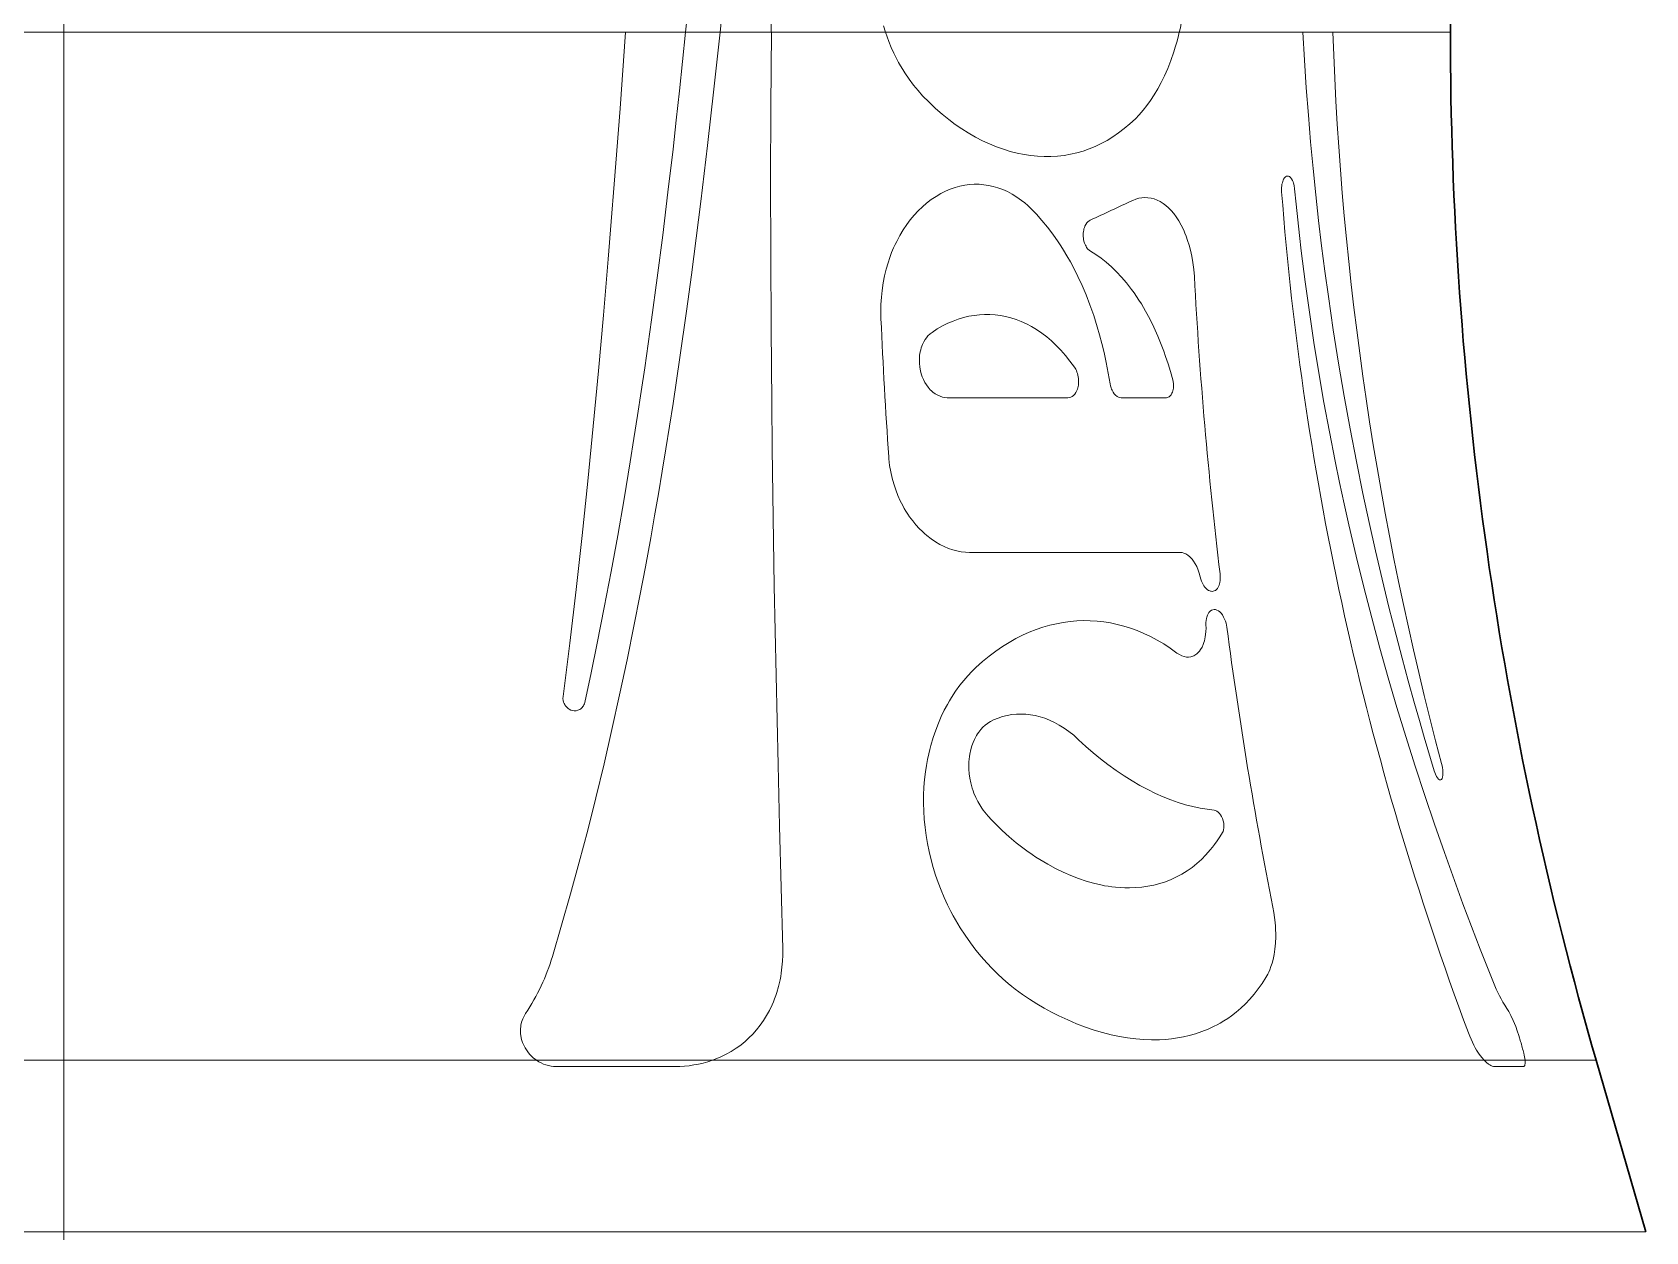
# Model space of a CAD drawing. Extents: x -234 to 800, y -95 to 506.
# Drawn here: x 764.99 to 799.32, y 50.91 to 76.43 of the extents above; entities that cross this region are included whole.
import ezdxf

# ---------------------------------------------------------------- set-up
doc = ezdxf.new("R2010")
doc.units = 0
doc.header["$LTSCALE"] = 7
doc.header["$MEASUREMENT"] = 0
doc.linetypes.add('DASHDOT', pattern=[18.5, 12, -3, 0.5, -3])
doc.layers.get('0').update_dxf_attribs({"linetype": 'CONTINUOUS', "lineweight": 15})

msp = doc.modelspace()

# ---------------------------------------------------------------- linework, layer by layer
at = {"color": 7, "linetype": 'DASHDOT', "lineweight": 13}
msp.add_line((765.6677, 236.431), (765.6677, -8.069), dxfattribs=at)
at = {"color": 7, "lineweight": 13}
for p, q in [((795.1677, 76.431), (751.5246, 76.431)), ((798.2682, 54.5583), (750.0382, 54.5583)), ((799.3237, 50.9103), (749.5321, 50.9103))]:
    msp.add_line(p, q, dxfattribs=at)
at = {"color": 7, "lineweight": 13, "ltscale": 0.064077}
msp.add_line((787.0272, 68.6564), (784.4641, 68.6564), dxfattribs=at)
at = {"color": 7, "lineweight": 13, "ltscale": 0.024073}
msp.add_line((788.1618, 68.6564), (789.1247, 68.6564), dxfattribs=at)
at = {"color": 7, "lineweight": 13, "ltscale": 0.112}
msp.add_line((789.4159, 65.3637), (784.9359, 65.3637), dxfattribs=at)
at = {"color": 7, "lineweight": 13, "ltscale": 0.063107}
msp.add_line((778.6683, 54.4251), (776.144, 54.4251), dxfattribs=at)
at = {"color": 7, "lineweight": 13, "ltscale": 0.015162}
msp.add_line((796.7187, 54.4251), (796.1122, 54.4251), dxfattribs=at)
at = {"color": 7, "lineweight": 30, "ltscale": 0.094942}
msp.add_line((798.2682, 54.5583), (799.3237, 50.9103), dxfattribs=at)
at = {"color": 7, "lineweight": 13}
for points in [[(783.147, 76.431), (783.1041, 76.5656)], [(776.062, 56.7698), (776.2578, 57.4296), (776.448, 58.0971), (776.6327, 58.7723), (776.8119, 59.455), (776.9859, 60.1453), (777.16, 60.8658), (777.3286, 61.5942), (777.4919, 62.3307), (777.65, 63.0752), (777.8031, 63.8278), (777.9227, 64.4386), (778.0391, 65.0548), (778.1525, 65.6761), (778.235, 66.1418), (778.3159, 66.6104), (778.3965, 67.0892), (778.4754, 67.5708), (778.6275, 68.535), (778.7736, 69.5101), (778.914, 70.4957), (779.0193, 71.2692), (779.1214, 72.0487), (779.2204, 72.8338), (779.2926, 73.4262), (779.363, 74.0217), (779.499, 75.221), (779.6286, 76.431)], [(776.2878, 62.3001), (776.3593, 62.8646), (776.429, 63.4315), (776.5635, 64.5726), (776.6916, 65.7231), (776.8137, 66.8827), (776.9301, 68.051), (777.0414, 69.2275), (777.1477, 70.4118), (777.2495, 71.6033), (777.3149, 72.4015), (777.3785, 73.2024), (777.5005, 74.8121), (777.616, 76.431)], [(778.8961, 76.431), (778.8318, 75.806), (778.7658, 75.1835), (778.6979, 74.5638), (778.6282, 73.9468), (778.5201, 73.0269), (778.4077, 72.114), (778.2908, 71.2084), (778.1694, 70.3105), (778.0248, 69.294), (777.9495, 68.7859), (777.8726, 68.2806), (777.7953, 67.786), (777.7163, 67.2941), (777.5853, 66.507), (777.4499, 65.7274), (777.3098, 64.9555), (777.165, 64.1913), (777.0154, 63.435), (776.885, 62.8016), (776.7509, 62.1738)], [(780.7195, 76.431), (780.7091, 74.8524), (780.7048, 73.275), (780.7066, 71.6993), (780.7143, 70.1261), (780.7275, 68.5558), (780.7384, 67.5761), (780.7513, 66.5981), (780.7825, 64.6471), (780.8194, 62.7426), (780.8615, 60.8468), (780.8932, 59.5368), (780.9611, 56.9318)], [(783.938, 75.0818), (783.8414, 75.189), (783.746, 75.305), (783.6523, 75.4302), (783.5604, 75.5658), (783.5149, 75.6381), (783.4701, 75.7135), (783.4263, 75.7913), (783.3832, 75.8723), (783.3266, 75.9865), (783.2716, 76.1073), (783.2186, 76.2352), (783.1821, 76.3312), (783.147, 76.431)], [(789.3994, 76.431), (789.3722, 76.3235), (789.3439, 76.2199), (789.3135, 76.1161), (789.2821, 76.0164), (789.2184, 75.8326), (789.1522, 75.6629), (789.0836, 75.5058), (789.0129, 75.3602), (788.9402, 75.225), (788.8656, 75.0993), (788.7884, 74.9811), (788.7095, 74.8715), (788.6291, 74.7703), (788.5477, 74.6772), (788.4653, 74.592)], [(794.8226, 60.7198), (794.6106, 61.4299), (794.5068, 61.7879), (794.4044, 62.1477), (794.2704, 62.6305), (794.1392, 63.1167), (794.011, 63.6063), (793.861, 64.1983), (793.7156, 64.7951), (793.5747, 65.3969), (793.4387, 66.0035), (793.3075, 66.6148), (793.1678, 67.2995), (793.0346, 67.9901), (792.9082, 68.6862), (792.7886, 69.3879), (792.7313, 69.7423), (792.6757, 70.0982), (792.6225, 70.452), (792.5712, 70.8072), (792.4974, 71.3448), (792.4279, 71.8852), (792.3628, 72.4283), (792.3022, 72.9741), (792.245, 73.5354), (792.1926, 74.0994), (792.1452, 74.6659), (792.1016, 75.2519), (792.0635, 75.8403), (792.031, 76.431)], [(788.4653, 74.592), (788.3478, 74.4819), (788.2287, 74.3809), (788.1079, 74.2886), (787.9857, 74.2048), (787.862, 74.1292), (787.7369, 74.0616), (787.6103, 74.0017), (787.4824, 73.9494), (787.3532, 73.9045), (787.2227, 73.867), (787.0858, 73.8356), (786.9476, 73.812), (786.8083, 73.796), (786.6678, 73.7876), (786.5263, 73.7867), (786.3837, 73.7934), (786.2401, 73.8076), (786.0956, 73.8293), (785.9501, 73.8587), (785.8038, 73.8958), (785.6566, 73.9407), (785.5086, 73.9936), (785.36, 74.0545), (785.2107, 74.1237), (785.0609, 74.2014), (784.9107, 74.2878), (784.7716, 74.3758), (784.6322, 74.4717), (784.4928, 74.5759), (784.3535, 74.6887), (784.2144, 74.8103), (784.0759, 74.9412), (783.938, 75.0818)], [(783.0518, 70.3339), (783.0481, 70.489), (783.051, 70.6423), (783.0603, 70.792), (783.0753, 70.9365), (783.0991, 71.0963), (783.1288, 71.2475), (783.1635, 71.3902), (783.2024, 71.5242), (783.2399, 71.6363), (783.2796, 71.7422), (783.3213, 71.842), (783.3536, 71.9131), (783.3867, 71.9813), (783.4556, 72.1103), (783.527, 72.2289), (783.6002, 72.3379), (783.6751, 72.4382), (783.7604, 72.5408), (783.8468, 72.634), (783.9344, 72.7185), (784.0229, 72.7951), (784.1227, 72.8717), (784.2232, 72.9393), (784.3244, 72.9984), (784.426, 73.0493), (784.5279, 73.0924), (784.6301, 73.1279), (784.7323, 73.1559), (784.8337, 73.1765), (784.9352, 73.1899), (785.0366, 73.1964), (785.1379, 73.1959), (785.2389, 73.1883), (785.3396, 73.1738), (785.4398, 73.1521), (785.5421, 73.1225), (785.6439, 73.0851), (785.7451, 73.0397), (785.8457, 72.9861), (785.9457, 72.924), (785.9954, 72.8896), (786.0449, 72.8528), (786.1107, 72.8002), (786.176, 72.7431), (786.2409, 72.6814)], [(791.5769, 73.0369), (791.575, 73.0819), (791.576, 73.1251), (791.5794, 73.1641), (791.5847, 73.1982), (791.5919, 73.2308), (791.6002, 73.2586), (791.6098, 73.2841), (791.6201, 73.3054), (791.6407, 73.3368), (791.661, 73.3567), (791.6818, 73.3685), (791.7028, 73.3727), (791.724, 73.3698), (791.7453, 73.3596), (791.7666, 73.3414), (791.7881, 73.3137), (791.8091, 73.2748), (791.8192, 73.2501), (791.8289, 73.2211), (791.8418, 73.1686), (791.8512, 73.1031)], [(788.4119, 72.8539), (788.476, 72.8796), (788.5402, 72.898), (788.6046, 72.9093), (788.6691, 72.9137), (788.7335, 72.9111), (788.7979, 72.9014), (788.8622, 72.8847), (788.9263, 72.8607), (788.9901, 72.8293), (789.0534, 72.7903), (789.1162, 72.7433), (789.1715, 72.6945), (789.2262, 72.6387), (789.2803, 72.5752), (789.334, 72.5031), (789.3871, 72.4216), (789.441, 72.3262), (789.4939, 72.2176), (789.5197, 72.1579), (789.5449, 72.0943), (789.5774, 72.0032), (789.6083, 71.9043), (789.637, 71.7971), (789.6653, 71.6697), (789.6892, 71.5326), (789.7077, 71.3868), (789.7195, 71.2351)], [(791.8512, 73.1031), (791.8839, 72.7712), (791.9185, 72.4405), (791.9553, 72.1087), (791.9939, 71.7782), (792.0765, 71.1228), (792.1663, 70.4725), (792.263, 69.8275), (792.3666, 69.1881), (792.4766, 68.5545), (792.5929, 67.9267), (792.7153, 67.3051), (792.8095, 66.8498), (792.9067, 66.3978), (793.007, 65.9492), (793.0841, 65.6149), (793.1628, 65.2826), (793.3249, 64.6236), (793.493, 63.9724), (793.6666, 63.3289), (793.8456, 62.6932), (794.0297, 62.0654), (794.2184, 61.4454), (794.4172, 60.8158), (794.6204, 60.1946), (794.8276, 59.5815), (795.0387, 58.9767), (795.2532, 58.38), (795.4344, 57.8889), (795.6178, 57.4032), (795.803, 56.9231), (795.9431, 56.5665), (796.0842, 56.2129)], [(786.2409, 72.6814), (786.3601, 72.5584), (786.4781, 72.4265), (786.5946, 72.285), (786.7097, 72.1334), (786.8234, 71.971), (786.8796, 71.8855), (786.9355, 71.7969), (787.0093, 71.6738), (787.0824, 71.5449), (787.1546, 71.4097), (787.2435, 71.2316), (787.3306, 71.0428), (787.4155, 70.8427), (787.498, 70.6302), (787.5777, 70.4044), (787.6164, 70.2864), (787.6542, 70.1648), (787.7048, 69.9901), (787.7532, 69.8087), (787.799, 69.6205), (787.8462, 69.4048), (787.8894, 69.1809), (787.9278, 68.9507)], [(787.5119, 71.7724), (787.4835, 71.7925), (787.4556, 71.8195), (787.4284, 71.855), (787.4151, 71.8765), (787.4021, 71.9012), (787.3853, 71.9413), (787.3704, 71.9898), (787.3638, 72.0201), (787.3587, 72.0528), (787.3555, 72.0871), (787.3546, 72.1218), (787.3561, 72.1575), (787.3597, 72.1913), (787.365, 72.2219), (787.3716, 72.2491), (787.3803, 72.2773), (787.3901, 72.3023), (787.4117, 72.3442), (787.4347, 72.3767), (787.4569, 72.4001), (787.4796, 72.4181), (787.5028, 72.4314)], [(789.2594, 69.0381), (789.2112, 69.2116), (789.161, 69.377), (789.109, 69.5345), (789.0695, 69.6462), (789.0293, 69.7539), (788.9874, 69.8602), (788.9449, 69.9626), (788.8594, 70.1538), (788.772, 70.3314), (788.6831, 70.4966), (788.5928, 70.6503), (788.5412, 70.7325), (788.4893, 70.8112), (788.4369, 70.8872), (788.3842, 70.96), (788.2783, 71.0963), (788.1715, 71.2215), (788.0638, 71.3361), (787.9552, 71.441), (787.8457, 71.5366), (787.7353, 71.6235), (787.624, 71.702), (787.5119, 71.7724)], [(784.1406, 70.0465), (784.251, 70.1184), (784.362, 70.1822), (784.4734, 70.2381), (784.5852, 70.2864), (784.6972, 70.3273), (784.8093, 70.361), (784.9216, 70.3877), (785.0339, 70.4074), (785.1461, 70.4202), (785.2583, 70.4262), (785.3704, 70.4253), (785.4821, 70.4177), (785.5935, 70.4034), (785.7046, 70.3821), (785.8153, 70.354), (785.9257, 70.3188), (786.0357, 70.2764), (786.1453, 70.2266), (786.2546, 70.1691), (786.3634, 70.1037), (786.4718, 70.03), (786.5798, 69.9477), (786.6796, 69.863), (786.7789, 69.7699), (786.8777, 69.6681), (786.9756, 69.5569), (787.0726, 69.4359), (787.1685, 69.3043)], [(784.4641, 68.6564), (784.413, 68.6596), (784.3617, 68.6691), (784.3103, 68.6852), (784.2588, 68.708), (784.2073, 68.7381), (784.1558, 68.7762), (784.1287, 68.7999), (784.1017, 68.8263), (784.0774, 68.8528), (784.0534, 68.882), (784.0195, 68.9287), (783.9864, 68.9824), (783.9548, 69.0442), (783.9314, 69.0996), (783.9103, 69.161), (783.8923, 69.2287), (783.8785, 69.3025), (783.8698, 69.3888), (783.8688, 69.4752), (783.8754, 69.5577), (783.888, 69.6332), (783.8981, 69.6757), (783.9096, 69.7149), (783.9356, 69.7847), (783.9643, 69.8442), (783.9924, 69.8915), (784.0219, 69.9328), (784.0526, 69.9692), (784.0959, 70.0116), (784.1406, 70.0465)], [(787.1685, 69.3043), (787.1954, 69.26), (787.2094, 69.2314), (787.2226, 69.1988), (787.233, 69.1675), (787.2421, 69.1331), (787.2489, 69.0994), (787.2539, 69.0633), (787.2568, 69.0265), (787.2572, 68.9904), (787.2554, 68.9546), (787.2517, 68.9213), (787.2399, 68.8646), (787.2311, 68.8358), (787.2212, 68.8103), (787.1997, 68.7677), (787.176, 68.7338), (787.1481, 68.7046), (787.119, 68.683), (787.089, 68.668), (787.0584, 68.6593), (787.0272, 68.6564)], [(789.1247, 68.6564), (789.1456, 68.6586), (789.1658, 68.665), (789.1867, 68.6767), (789.2067, 68.694), (789.226, 68.7179), (789.2442, 68.7503), (789.2535, 68.773), (789.262, 68.8), (789.2685, 68.8286), (789.2733, 68.8611), (789.2759, 68.9052), (789.274, 68.9541), (789.2682, 68.9982), (789.2594, 69.0381)], [(787.9278, 68.9507), (787.9363, 68.9074), (787.9472, 68.869), (787.9578, 68.8396), (787.969, 68.8138), (787.9924, 68.7712), (788.0166, 68.7376), (788.0454, 68.7071), (788.0749, 68.6843), (788.1043, 68.6686), (788.1334, 68.6594), (788.1618, 68.6564)], [(784.9359, 65.3637), (784.8477, 65.3671), (784.7588, 65.3772), (784.6691, 65.3942), (784.5789, 65.4181), (784.488, 65.4491), (784.3967, 65.4874), (784.3051, 65.5334), (784.2132, 65.5873), (784.1196, 65.6508), (784.0265, 65.7234), (783.9801, 65.7633), (783.9338, 65.8058), (783.8647, 65.8747), (783.796, 65.9503), (783.7277, 66.0333), (783.6601, 66.1245), (783.6216, 66.1811), (783.5835, 66.2408), (783.5486, 66.2993), (783.5142, 66.3609), (783.4623, 66.4631), (783.4126, 66.5737), (783.3658, 66.6933), (783.3229, 66.8225), (783.2887, 66.9464), (783.2595, 67.078), (783.2366, 67.215), (783.2208, 67.3563), (783.2175, 67.3989)], [(789.8445, 64.8444), (789.8249, 64.9197), (789.8026, 64.9863), (789.7708, 65.0614), (789.7377, 65.1245), (789.7039, 65.1773), (789.6701, 65.2215), (789.6266, 65.2678), (789.5836, 65.3036), (789.5412, 65.3304), (789.4992, 65.349), (789.4574, 65.36), (789.4159, 65.3637)], [(790.2676, 64.9096), (790.2719, 64.8563), (790.2718, 64.8068), (790.2683, 64.7632), (790.2622, 64.7253), (790.2552, 64.6958), (790.2471, 64.67), (790.2286, 64.6276), (790.2092, 64.5969), (790.1884, 64.5734), (790.1666, 64.556), (790.144, 64.5441), (790.1234, 64.5377), (790.1023, 64.5351), (790.0806, 64.5361), (790.064, 64.5393), (790.0472, 64.5447), (790.0216, 64.5568), (789.9956, 64.5742), (789.9688, 64.5979), (789.9421, 64.6279), (789.9251, 64.651), (789.9079, 64.6782), (789.8907, 64.7105), (789.8738, 64.7487), (789.8581, 64.7934), (789.8445, 64.8444)], [(785.0706, 62.9157), (785.1396, 62.9791), (785.209, 63.0401), (785.2799, 63.0997), (785.3511, 63.1569), (785.4928, 63.2633), (785.6351, 63.3607), (785.7779, 63.4494), (785.9212, 63.5297), (786.0649, 63.6019), (786.2088, 63.6662), (786.3531, 63.7227), (786.4975, 63.7717), (786.6422, 63.8132), (786.787, 63.8474), (786.931, 63.8742), (787.075, 63.8939), (787.2189, 63.9065), (787.3627, 63.912), (787.5062, 63.9105), (787.6496, 63.9019), (787.7926, 63.8863), (787.9353, 63.8636), (788.0778, 63.8337), (788.2199, 63.7967), (788.3618, 63.7523), (788.5034, 63.7005), (788.6449, 63.6411), (788.7861, 63.5739), (788.9272, 63.4988), (789.0681, 63.4156), (789.2087, 63.324), (789.3491, 63.2238)], [(789.9667, 63.8223), (789.9662, 63.8721), (789.9695, 63.9161), (789.9754, 63.9544), (789.9833, 63.9876), (789.9965, 64.0263), (790.0115, 64.0577), (790.0277, 64.0833), (790.0405, 64.0992), (790.0537, 64.1126), (790.0814, 64.1329), (790.1105, 64.1451), (790.1393, 64.1496), (790.1689, 64.1474), (790.1993, 64.1382), (790.2304, 64.1218), (790.2622, 64.0972), (790.2893, 64.0693), (790.3164, 64.0339), (790.3434, 63.9892), (790.3696, 63.9323), (790.3821, 63.8982), (790.3936, 63.8597), (790.4035, 63.8174), (790.4109, 63.7726)], [(789.3491, 63.2238), (789.4005, 63.1898), (789.451, 63.1646), (789.5006, 63.1475), (789.5493, 63.1381), (789.5969, 63.1363), (789.6433, 63.1421), (789.6883, 63.1555), (789.7105, 63.1652), (789.7323, 63.1771), (789.7535, 63.1909), (789.7743, 63.2069), (789.8015, 63.2321), (789.8278, 63.2617), (789.8529, 63.2963), (789.8826, 63.3472), (789.9097, 63.4079), (789.9227, 63.4444), (789.9346, 63.4843), (789.9442, 63.5232), (789.9525, 63.5653), (789.9605, 63.6209), (789.966, 63.6821), (789.9683, 63.7496), (789.9667, 63.8223)], [(786.2138, 55.8563), (786.0623, 55.958), (785.9861, 56.0127), (785.9099, 56.0701), (785.8341, 56.1297), (785.7582, 56.1919), (785.6441, 56.291), (785.53, 56.3968), (785.4159, 56.5099), (785.3019, 56.6307), (785.1855, 56.7629), (785.0698, 56.9041), (784.955, 57.0553), (784.8411, 57.2176), (784.7385, 57.3761), (784.6378, 57.5453), (784.5883, 57.634), (784.5395, 57.7257), (784.4679, 57.8688), (784.3986, 58.0187), (784.3322, 58.1755), (784.2691, 58.3392), (784.2146, 58.4956), (784.1639, 58.6578), (784.1177, 58.8252), (784.0764, 58.9973), (784.0416, 59.1677), (784.0126, 59.3402), (783.9895, 59.5136), (783.9727, 59.6867), (783.9621, 59.8584), (783.9576, 60.0275), (783.9592, 60.2019), (783.9669, 60.3712), (783.9803, 60.5348), (783.9987, 60.6921), (784.0189, 60.8267), (784.0423, 60.9561), (784.0686, 61.0803), (784.09, 61.1702), (784.1128, 61.2575), (784.162, 61.4243), (784.2163, 61.5837), (784.2743, 61.7333), (784.3353, 61.8739), (784.3991, 62.0061), (784.4651, 62.1304), (784.5075, 62.2045), (784.5506, 62.2758), (784.639, 62.4109), (784.7299, 62.5365), (784.813, 62.6414), (784.8977, 62.7393), (784.9836, 62.8307), (785.0706, 62.9157)], [(776.7509, 62.1738), (776.7428, 62.1447), (776.7325, 62.1196), (776.7219, 62.0998), (776.7104, 62.0825), (776.696, 62.0647), (776.681, 62.0496), (776.6628, 62.0347), (776.6441, 62.0225), (776.625, 62.0127), (776.6058, 62.0052), (776.5668, 61.9962), (776.5272, 61.9946), (776.492, 61.9992), (776.4564, 62.0097), (776.4206, 62.027), (776.3935, 62.0451), (776.3673, 62.0682), (776.3511, 62.0859), (776.3354, 62.1066), (776.3229, 62.1263), (776.3113, 62.1489), (776.3, 62.1776), (776.2913, 62.2105), (776.2858, 62.256), (776.2878, 62.3001)], [(785.3305, 59.7531), (785.2949, 59.7934), (785.2594, 59.8366), (785.228, 59.878), (785.1968, 59.9222), (785.1535, 59.9898), (785.1112, 60.064), (785.0705, 60.1458), (785.0297, 60.2415), (785.0108, 60.2926), (784.9931, 60.3461), (784.9766, 60.4022), (784.9618, 60.4606), (784.9421, 60.5572), (784.9283, 60.6561), (784.9208, 60.7545), (784.9195, 60.85), (784.9218, 60.9092), (784.9263, 60.966), (784.9328, 61.0212), (784.9412, 61.0737), (784.962, 61.1697), (784.985, 61.2478), (785.0109, 61.3187), (785.0391, 61.3829), (785.0614, 61.4269), (785.0846, 61.4677), (785.1089, 61.5064), (785.1341, 61.5425), (785.1774, 61.5972), (785.2225, 61.6458), (785.269, 61.6886), (785.3166, 61.7261), (785.3488, 61.7482), (785.3813, 61.7681), (785.4472, 61.8017)], [(785.4472, 61.8017), (785.5431, 61.8404), (785.64, 61.8716), (785.7376, 61.8956), (785.836, 61.9125), (785.9349, 61.9224), (786.0344, 61.9254), (786.1342, 61.9214), (786.2343, 61.9105), (786.3348, 61.8926), (786.4363, 61.8675), (786.538, 61.835), (786.6399, 61.7951), (786.7419, 61.7475), (786.8442, 61.6919), (786.9466, 61.6278), (787.0492, 61.5548), (787.1521, 61.4723), (787.255, 61.3796)], [(787.255, 61.3796), (787.4123, 61.2342), (787.569, 61.0977), (787.7251, 60.9695), (787.8803, 60.8496), (788.053, 60.7246), (788.2243, 60.6091), (788.3942, 60.5029), (788.5625, 60.4056), (788.729, 60.3169), (788.8938, 60.2367), (789.0567, 60.1648), (789.2177, 60.1009), (789.3768, 60.045), (789.5338, 59.9968), (789.6888, 59.9563), (789.8416, 59.9235), (789.9922, 59.8982), (790.1405, 59.8804)], [(794.9793, 60.8722), (794.9962, 60.7957), (795.006, 60.7224), (795.0086, 60.6655), (795.0068, 60.6219), (795.0005, 60.5816), (794.9911, 60.5538), (794.9797, 60.5356), (794.9664, 60.5255), (794.9514, 60.5228), (794.9346, 60.5277), (794.9154, 60.5414), (794.8947, 60.5646), (794.8724, 60.5992), (794.8482, 60.6489), (794.8355, 60.6812), (794.8226, 60.7198)], [(790.3181, 59.403), (790.2632, 59.3134), (790.2067, 59.2283), (790.1488, 59.1473), (790.1044, 59.0893), (790.0592, 59.0335), (789.9665, 58.9285), (789.8709, 58.8318), (789.7725, 58.7432), (789.6714, 58.6624), (789.5677, 58.589), (789.5124, 58.5535), (789.4566, 58.52), (789.3994, 58.4881), (789.3416, 58.458), (789.2246, 58.404), (789.1053, 58.3574), (788.9836, 58.3181), (788.8596, 58.2859), (788.7335, 58.2607), (788.6052, 58.2424), (788.4749, 58.231), (788.3426, 58.2264), (788.2434, 58.2274), (788.1432, 58.2321), (788.0419, 58.2406), (787.9655, 58.2493), (787.8886, 58.2602), (787.8107, 58.2732), (787.7324, 58.2884), (787.5745, 58.3251), (787.4147, 58.3704), (787.253, 58.4246), (787.0896, 58.4878), (786.9275, 58.5588), (786.764, 58.6389), (786.5993, 58.7284), (786.5158, 58.7772), (786.4321, 58.8285), (786.3497, 58.8813), (786.2671, 58.9366), (786.1557, 59.0151), (786.0439, 59.0984), (785.9319, 59.1868), (785.782, 59.3129), (785.6316, 59.4489), (785.481, 59.5955), (785.4057, 59.6728), (785.3305, 59.7531)], [(790.1405, 59.8804), (790.1683, 59.8744), (790.1968, 59.8612), (790.2261, 59.84), (790.2564, 59.8091), (790.2777, 59.7806), (790.2989, 59.7448), (790.3194, 59.6993), (790.3342, 59.6538), (790.3449, 59.6028), (790.3497, 59.5492), (790.3482, 59.5036), (790.3412, 59.462), (790.3308, 59.429), (790.3181, 59.403)], [(791.3904, 57.8167), (791.4105, 57.7054), (791.4265, 57.5954), (791.4385, 57.4881), (791.4449, 57.4101), (791.4491, 57.3349), (791.4514, 57.2582), (791.4516, 57.1847), (791.4463, 57.0469), (791.4344, 56.921), (791.417, 56.8064), (791.3951, 56.7022), (791.3738, 56.623), (791.3502, 56.5501), (791.3245, 56.483), (791.3041, 56.4362), (791.2828, 56.3923), (791.2438, 56.3224)], [(780.9611, 56.9318), (780.9617, 56.7963), (780.9566, 56.6645), (780.946, 56.5373), (780.9305, 56.4152), (780.9183, 56.3404), (780.9045, 56.2679), (780.8724, 56.1298), (780.8351, 56.0006), (780.8127, 55.9333), (780.7891, 55.8684), (780.7626, 55.8014), (780.7348, 55.7369), (780.678, 55.6189), (780.6177, 55.5092), (780.5542, 55.4073), (780.4806, 55.3023), (780.4041, 55.2055), (780.3251, 55.1163), (780.244, 55.0341), (780.1609, 54.9585), (780.0762, 54.8891), (780.0245, 54.8503), (779.9723, 54.8135), (779.8663, 54.7456), (779.7581, 54.6849), (779.6479, 54.6311), (779.5579, 54.5926), (779.4669, 54.5583)], [(791.2438, 56.3224), (791.1621, 56.1949), (791.0773, 56.0751), (790.9895, 55.9629), (790.8987, 55.8579), (790.8051, 55.7598), (790.7088, 55.6684), (790.6098, 55.5835), (790.5082, 55.5049), (790.4291, 55.4491), (790.3486, 55.3968), (790.2666, 55.3479), (790.2042, 55.3134), (790.141, 55.2808), (790.0124, 55.221), (789.8807, 55.1684), (789.7461, 55.1228), (789.6087, 55.0842), (789.4862, 55.056), (789.3616, 55.0331), (789.2351, 55.0154), (789.1068, 55.0029), (788.9766, 54.9954), (788.8944, 54.9934), (788.8115, 54.9933), (788.6438, 54.9991), (788.4734, 55.0128), (788.3006, 55.0345), (788.1253, 55.0642), (787.9477, 55.1019), (787.7679, 55.1478), (787.5858, 55.2019), (787.4017, 55.2645), (787.2155, 55.3356), (787.0275, 55.4155), (786.8377, 55.5043), (786.6831, 55.5829), (786.5275, 55.6676), (786.3711, 55.7587), (786.2138, 55.8563)], [(796.3661, 55.6631), (796.4099, 55.5929), (796.4559, 55.5083), (796.5051, 55.405), (796.5576, 55.2781), (796.5917, 55.1854), (796.6257, 55.0828), (796.6623, 54.9574)], [(775.723, 54.5583), (775.6911, 54.5813), (775.6595, 54.6065), (775.6178, 54.6441), (775.577, 54.6867), (775.5372, 54.7351), (775.5075, 54.7771), (775.4791, 54.8236), (775.4517, 54.8768), (775.4273, 54.9353), (775.406, 55.0028), (775.3906, 55.0758), (775.3842, 55.1279), (775.3818, 55.1803), (775.3831, 55.2314), (775.3864, 55.2681), (775.3914, 55.3028), (775.4059, 55.3677), (775.4172, 55.4044), (775.4298, 55.4385), (775.4584, 55.4998), (775.4905, 55.5535)], [(795.8859, 54.5583), (795.835, 54.6169), (795.7819, 54.6882), (795.726, 54.7747), (795.6969, 54.8249), (795.667, 54.8804), (795.6371, 54.9402), (795.6073, 55.0047), (795.5794, 55.0705), (795.551, 55.1433)], [(796.1122, 54.4251), (796.0848, 54.4277), (796.0561, 54.4352), (796.0265, 54.4476), (796.0037, 54.46), (795.9807, 54.4749), (795.9338, 54.5118), (795.8859, 54.5583)], [(796.7581, 54.5583), (796.7594, 54.508), (796.7576, 54.4857), (796.754, 54.466), (796.7486, 54.4496), (796.7415, 54.4372), (796.7311, 54.4282), (796.7187, 54.4251)]]:
    msp.add_lwpolyline(points, dxfattribs=at)
for centre, radius, start, end in [((626.8963, 91.735), 152.7684, 354.250601, 359.770375), ((622.2918, 92.673), 158.1734, 354.106199, 358.160674), ((6121.5407, 29.358), 5341.0291, 179.37507, 179.4950218), ((782.605, 78.0424), 6.9833, 346.65826, 359.61413), ((837.1116, -33.1208), 116.6289, 114.680693, 115.173177), ((771.6843, 58.083), 4.5703, 326.39324, 343.3023), ((798.9177, 57.3123), 3.0388, 201.20701, 212.87718), ((795.9328, 54.4805), 0.8291, 5.39132, 15.80344), ((776.1508, 55.1761), 0.7512, 235.29214, 269.48002), ((778.6786, 56.8307), 2.4054, 269.75311, 289.13062)]:
    msp.add_arc(centre, radius, start, end, dxfattribs=at)
at = {"color": 7, "lineweight": 30}
for centre, radius, start, end in [((916.0877, 76.431), 120.92, 173.021355, 180.000005), ((873.8678, 76.431), 78.7002, 180.000022, 196.136372)]:
    msp.add_arc(centre, radius, start, end, dxfattribs=at)
at = {"color": 7, "lineweight": 13}
for centre, major_axis, ratio, start_param, end_param in [((951.9371, 76.5765), (159.2902, -3.6859), 0.6522804, 3.1784518, 3.328683), ((1060.0909, 94.0346), (268.5005, 21.1714), 0.4856617, 3.1402609, 3.2794578), ((853.3744, 76.431), (0, 78.7), 0.8105981, 1.6368666, 1.7177205), ((828.9219, 76.431), (0, -78.7), 0.5846044, 4.7899398, 4.8274086), ((853.3744, 76.431), (0, -78.7), 0.8105981, 4.8739351, 4.9511737), ((868.8995, 76.431), (0, -78.7), 0.9540835, 4.9887471, 4.9920658)]:
    msp.add_ellipse(centre, major_axis=major_axis, ratio=ratio, start_param=start_param, end_param=end_param, dxfattribs=at)

doc.saveas('drawing.dxf')
